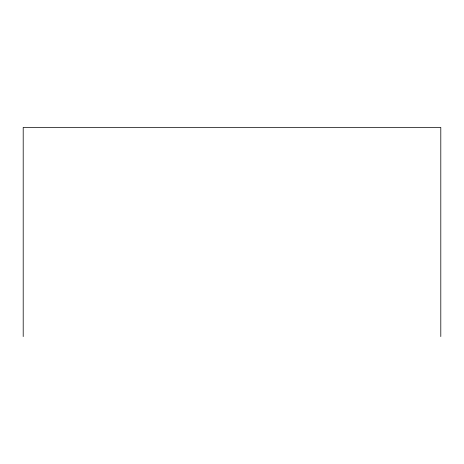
<?xml version="1.0" encoding="UTF-8"?>
<svg xmlns="http://www.w3.org/2000/svg" width="464" height="464" viewBox="0 0 464 464"><rect width="100%" height="100%" fill="white"/><g stroke="black" fill="none" stroke-linecap="round" stroke-linejoin="round"><path stroke-width="0.7" d="M440.8 336.58L440.8 127.42L23.2 127.42L23.2 336.58"/></g></svg>
